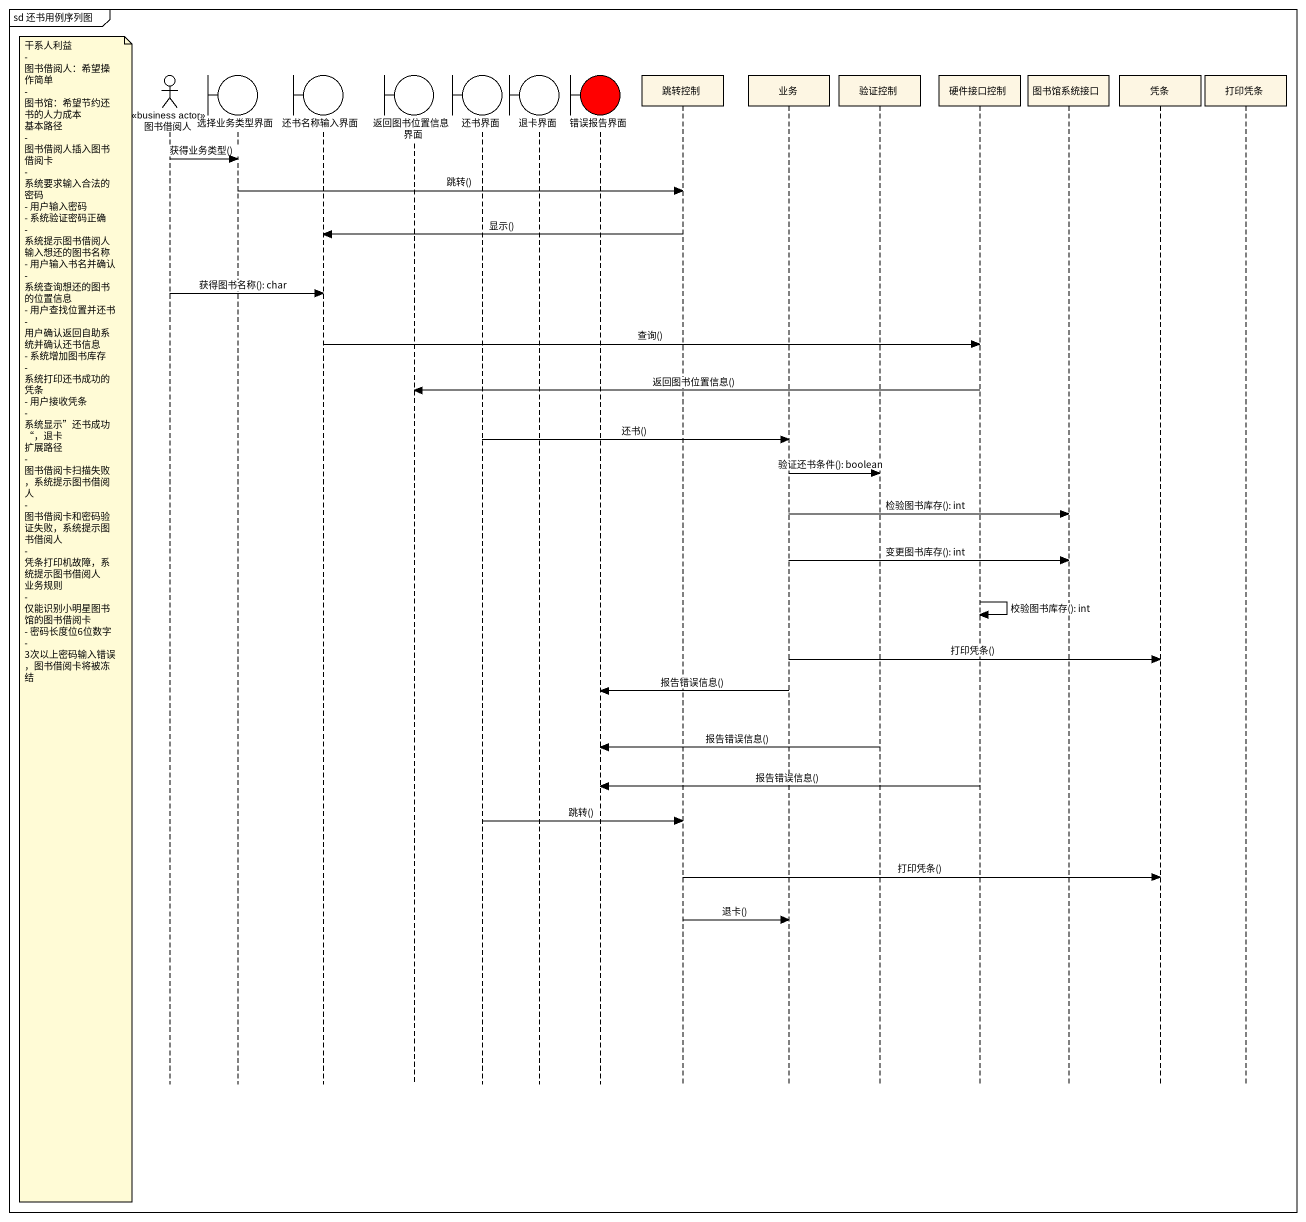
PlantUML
@startuml
mainframe sd 还书用例序列图
hide footbox
actor 图书借阅人 <<business actor>>
boundary 选择业务类型界面
boundary 还书名称输入界面
boundary 返回图书位置信息界面
boundary 还书界面
boundary 退卡界面
boundary 错误报告界面 #FF0000
participant 跳转控制
participant 业务
participant 验证控制
participant 硬件接口控制
participant 图书馆系统接口
participant 凭条
participant 打印凭条

图书借阅人 -> 选择业务类型界面 : 获得业务类型()
选择业务类型界面 -> 跳转控制 : 跳转()
跳转控制 -> 还书名称输入界面 : 显示()
图书借阅人 -> 还书名称输入界面 : 获得图书名称(): char
还书名称输入界面 -> 硬件接口控制 : 查询()
硬件接口控制 -> 返回图书位置信息界面 : 返回图书位置信息()
还书界面 -> 业务 : 还书()
业务 -> 验证控制 : 验证还书条件(): boolean
业务 -> 图书馆系统接口 : 检验图书库存(): int
业务 -> 图书馆系统接口 : 变更图书库存(): int
硬件接口控制 -> 硬件接口控制 : 校验图书库存(): int
note left of 图书借阅人
  干系人利益
  - 图书借阅人：希望操作简单
  - 图书馆：希望节约还书的人力成本
  基本路径
  - 图书借阅人插入图书借阅卡
  - 系统要求输入合法的密码
  - 用户输入密码
  - 系统验证密码正确
  - 系统提示图书借阅人输入想还的图书名称
  - 用户输入书名并确认
  - 系统查询想还的图书的位置信息
  - 用户查找位置并还书
  - 用户确认返回自助系统并确认还书信息
  - 系统增加图书库存
  - 系统打印还书成功的凭条
  - 用户接收凭条
  - 系统显示”还书成功“，退卡
  扩展路径
  - 图书借阅卡扫描失败，系统提示图书借阅人
  - 图书借阅卡和密码验证失败，系统提示图书借阅人
  - 凭条打印机故障，系统提示图书借阅人
  业务规则
  - 仅能识别小明星图书馆的图书借阅卡
  - 密码长度位6位数字
  - 3次以上密码输入错误，图书借阅卡将被冻结
end note
业务 -> 凭条 : 打印凭条()
业务 -> 错误报告界面 : 报告错误信息()
验证控制 -> 错误报告界面 : 报告错误信息()
硬件接口控制 -> 错误报告界面 : 报告错误信息()
还书界面 -> 跳转控制 : 跳转()
跳转控制 -> 凭条 : 打印凭条()
跳转控制 -> 业务 : 退卡()
@enduml
